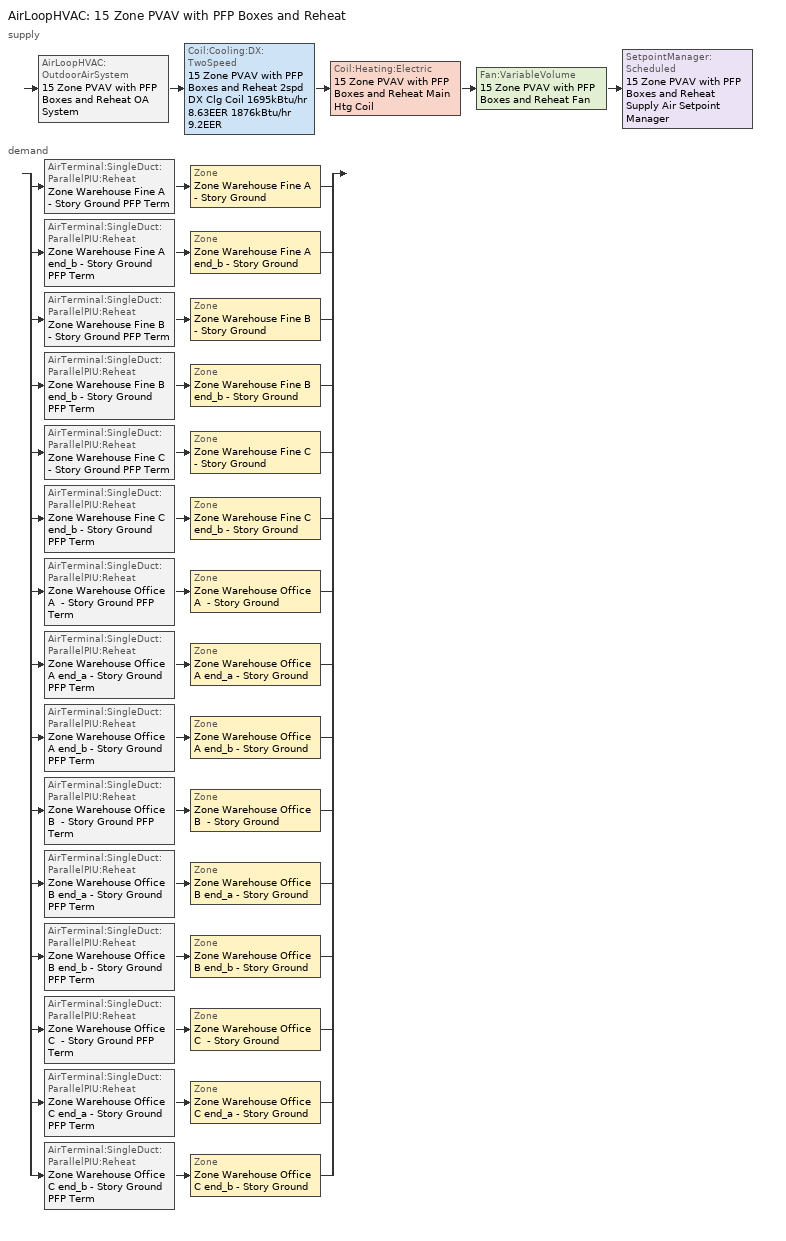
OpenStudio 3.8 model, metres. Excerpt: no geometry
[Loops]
AirLoopHVAC '15 Zone PVAV with PFP Boxes and Reheat'
 supply: AirLoopHVAC:OutdoorAirSystem '15 Zone PVAV with PFP Boxes and Reheat OA System' > Coil:Cooling:DX:TwoSpeed '15 Zone PVAV with PFP Boxes and Reheat 2spd DX Clg Coil 1695kBtu/hr 8.63EER 1876kBtu/hr 9.2EER' > Coil:Heating:Electric '15 Zone PVAV with PFP Boxes and Reheat Main Htg Coil' > Fan:VariableVolume '15 Zone PVAV with PFP Boxes and Reheat Fan' > SetpointManager:Scheduled '15 Zone PVAV with PFP Boxes and Reheat Supply Air Setpoint Manager'
 demand: split
  | AirTerminal:SingleDuct:ParallelPIU:Reheat 'Zone Warehouse Fine A  - Story Ground PFP Term' > Zone 'Zone Warehouse Fine A  - Story Ground'
  | AirTerminal:SingleDuct:ParallelPIU:Reheat 'Zone Warehouse Fine A end_b - Story Ground PFP Term' > Zone 'Zone Warehouse Fine A end_b - Story Ground'
  | AirTerminal:SingleDuct:ParallelPIU:Reheat 'Zone Warehouse Fine B  - Story Ground PFP Term' > Zone 'Zone Warehouse Fine B  - Story Ground'
  | AirTerminal:SingleDuct:ParallelPIU:Reheat 'Zone Warehouse Fine B end_b - Story Ground PFP Term' > Zone 'Zone Warehouse Fine B end_b - Story Ground'
  | AirTerminal:SingleDuct:ParallelPIU:Reheat 'Zone Warehouse Fine C  - Story Ground PFP Term' > Zone 'Zone Warehouse Fine C  - Story Ground'
  | AirTerminal:SingleDuct:ParallelPIU:Reheat 'Zone Warehouse Fine C end_b - Story Ground PFP Term' > Zone 'Zone Warehouse Fine C end_b - Story Ground'
  | AirTerminal:SingleDuct:ParallelPIU:Reheat 'Zone Warehouse Office A  - Story Ground PFP Term' > Zone 'Zone Warehouse Office A  - Story Ground'
  | AirTerminal:SingleDuct:ParallelPIU:Reheat 'Zone Warehouse Office A end_a - Story Ground PFP Term' > Zone 'Zone Warehouse Office A end_a - Story Ground'
  | AirTerminal:SingleDuct:ParallelPIU:Reheat 'Zone Warehouse Office A end_b - Story Ground PFP Term' > Zone 'Zone Warehouse Office A end_b - Story Ground'
  | AirTerminal:SingleDuct:ParallelPIU:Reheat 'Zone Warehouse Office B  - Story Ground PFP Term' > Zone 'Zone Warehouse Office B  - Story Ground'
  | AirTerminal:SingleDuct:ParallelPIU:Reheat 'Zone Warehouse Office B end_a - Story Ground PFP Term' > Zone 'Zone Warehouse Office B end_a - Story Ground'
  | AirTerminal:SingleDuct:ParallelPIU:Reheat 'Zone Warehouse Office B end_b - Story Ground PFP Term' > Zone 'Zone Warehouse Office B end_b - Story Ground'
  | AirTerminal:SingleDuct:ParallelPIU:Reheat 'Zone Warehouse Office C  - Story Ground PFP Term' > Zone 'Zone Warehouse Office C  - Story Ground'
  | AirTerminal:SingleDuct:ParallelPIU:Reheat 'Zone Warehouse Office C end_a - Story Ground PFP Term' > Zone 'Zone Warehouse Office C end_a - Story Ground'
  | AirTerminal:SingleDuct:ParallelPIU:Reheat 'Zone Warehouse Office C end_b - Story Ground PFP Term' > Zone 'Zone Warehouse Office C end_b - Story Ground'
[SizingPeriod:DesignDay] Barometric Pressure {Pa}=101229; Wind Speed {m/s}=4.3; Wind Direction {deg}=250; Rain Indicator=No; Snow Indicator=No; Day of Month=21; Day Type=SummerDesignDay; Daylight Saving Time Indicator=No; Humidity Condition Type=Wetbulb; Wetbulb or DewPoint at Maximum Dry-Bulb {C}=24.5; Dry-Bulb Temperature Range Modifier Type=DefaultMultipliers; Solar Model Indicator=ASHRAETau
Name | Maximum Dry-Bulb Temperature {C} | Daily Dry-Bulb Temperature Range {deltaC} | Month | ASHRAE Clear Sky Optical Depth for Beam Irradiance | ASHRAE Clear Sky Optical Depth for Diffuse Irradiance
St Lucie Co Intl October .4% Condns DB=>MCWB 1 | 32.3 | 8 | 10 | 0.4 | 2.51
St Lucie Co Intl September .4% Condns DB=>MCWB 1 | 32.8 | 7.7 | 9 | 0.382 | 2.547
[Sizing:Zone] Zone Cooling Design Supply Air Temperature Input Method=SupplyAirTemperature; Zone Cooling Design Supply Air Temperature Difference {deltaC}=11.11; Zone Heating Design Supply Air Temperature Input Method=SupplyAirTemperature; Zone Heating Design Supply Air Temperature {C}=40; Zone Heating Design Supply Air Temperature Difference {deltaC}=11.11; Zone Cooling Design Supply Air Humidity Ratio {kg-H2O/kg-air}=0.0085; Zone Heating Design Supply Air Humidity Ratio {kg-H2O/kg-air}=0.008; Cooling Design Air Flow Method=DesignDay; Heating Design Air Flow Method=DesignDay; Account for Dedicated Outdoor Air System=No; Dedicated Outdoor Air System Control Strategy=NeutralSupplyAir; Dedicated Outdoor Air Low Setpoint Temperature for Design {C}=autosize; Dedicated Outdoor Air High Setpoint Temperature for Design {C}=autosize; Zone Load Sizing Method=Sensible Load Only No Latent Load; Zone Latent Cooling Design Supply Air Humidity Ratio Input Method=HumidityRatioDifference; Zone Cooling Design Supply Air Humidity Ratio Difference {kgWater/kgDryAir}=0.005; Zone Latent Heating Design Supply Air Humidity Ratio Input Method=HumidityRatioDifference; Zone Humidification Design Supply Air Humidity Ratio Difference {kgWater/kgDryAir}=0.005
Name | Zone Cooling Design Supply Air Temperature {C}
Zone Warehouse Bulk A end_a - Story Ground; Zone Warehouse Bulk B end_a - Story Ground; Zone Warehouse Bulk C end_a - Story Ground; Zone Warehouse Bulk A  - Story Ground; Zone Warehouse Bulk B  - Story Ground; Zone Warehouse Bulk C  - Story Ground | 14
Zone Warehouse Fine A  - Story Ground; Zone Warehouse Fine B  - Story Ground; Zone Warehouse Fine C  - Story Ground; Zone Warehouse Fine A end_b - Story Ground; Zone Warehouse Fine B end_b - Story Ground; Zone Warehouse Fine C end_b - Story Ground; Zone Warehouse Office A end_a - Story Ground; Zone Warehouse Office B end_a - Story Ground; Zone Warehouse Office C end_a - Story Ground; Zone Warehouse Office A  - Story Ground; Zone Warehouse Office B  - Story Ground; Zone Warehouse Office C  - Story Ground; Zone Warehouse Office A end_b - Story Ground; Zone Warehouse Office B end_b - Story Ground; Zone Warehouse Office C end_b - Story Ground | 12.7778
[Zone equipment]
Zone Warehouse Bulk A end_a - Story Ground: Zone Warehouse Bulk A end_a - Story Ground Electric Baseboard
Zone Warehouse Bulk B end_a - Story Ground: Zone Warehouse Bulk B end_a - Story Ground Electric Baseboard
Zone Warehouse Bulk C end_a - Story Ground: Zone Warehouse Bulk C end_a - Story Ground Electric Baseboard
Zone Warehouse Bulk A  - Story Ground: Zone Warehouse Bulk A  - Story Ground Electric Baseboard
Zone Warehouse Bulk B  - Story Ground: Zone Warehouse Bulk B  - Story Ground Electric Baseboard
Zone Warehouse Bulk C  - Story Ground: Zone Warehouse Bulk C  - Story Ground Electric Baseboard
Zone Warehouse Fine A  - Story Ground: Zone Warehouse Fine A  - Story Ground PFP Term
Zone Warehouse Fine B  - Story Ground: Zone Warehouse Fine B  - Story Ground PFP Term
Zone Warehouse Fine C  - Story Ground: Zone Warehouse Fine C  - Story Ground PFP Term
Zone Warehouse Fine A end_b - Story Ground: Zone Warehouse Fine A end_b - Story Ground PFP Term
Zone Warehouse Fine B end_b - Story Ground: Zone Warehouse Fine B end_b - Story Ground PFP Term
Zone Warehouse Fine C end_b - Story Ground: Zone Warehouse Fine C end_b - Story Ground PFP Term
Zone Warehouse Office A end_a - Story Ground: Zone Warehouse Office A end_a - Story Ground PFP Term
Zone Warehouse Office B end_a - Story Ground: Zone Warehouse Office B end_a - Story Ground PFP Term
Zone Warehouse Office C end_a - Story Ground: Zone Warehouse Office C end_a - Story Ground PFP Term
Zone Warehouse Office A  - Story Ground: Zone Warehouse Office A  - Story Ground PFP Term
Zone Warehouse Office B  - Story Ground: Zone Warehouse Office B  - Story Ground PFP Term
Zone Warehouse Office C  - Story Ground: Zone Warehouse Office C  - Story Ground PFP Term
Zone Warehouse Office A end_b - Story Ground: Zone Warehouse Office A end_b - Story Ground PFP Term
Zone Warehouse Office B end_b - Story Ground: Zone Warehouse Office B end_b - Story Ground PFP Term
Zone Warehouse Office C end_b - Story Ground: Zone Warehouse Office C end_b - Story Ground PFP Term
[AirLoopHVAC]
15 Zone PVAV with PFP Boxes and Reheat: Availability Schedule=15 Zone PVAV with PFP Boxes and Reheat_constant_night_fan_schedule; Design Supply Air Flow Rate {m3/s}=25.1602; Design Return Air Flow Fraction of Supply Air Flow=1
[Sizing:System]
15 Zone PVAV with PFP Boxes and Reheat: Type of Load to Size On=Sensible; Design Outdoor Air Flow Rate {m3/s}=25.1602; Central Heating Maximum System Air Flow Ratio=0.3; Preheat Design Temperature {C}=7.22222; Preheat Design Humidity Ratio {kg-H2O/kg-Air}=0.008; Precool Design Temperature {C}=12.7778; Precool Design Humidity Ratio {kg-H2O/kg-Air}=0.008; Central Cooling Design Supply Air Temperature {C}=12.7778; Central Heating Design Supply Air Temperature {C}=12.7778; Sizing Option=Coincident; 100% Outdoor Air in Cooling=No; 100% Outdoor Air in Heating=No; Central Cooling Design Supply Air Humidity Ratio {kg-H2O/kg-Air}=0.0085; Central Heating Design Supply Air Humidity Ratio {kg-H2O/kg-Air}=0.008; Cooling Design Air Flow Method=DesignDay; Heating Design Air Flow Method=DesignDay; System Outdoor Air Method=ZoneSum; Zone Maximum Outdoor Air Fraction=1; Cooling Supply Air Flow Rate Per Floor Area {m3/s-m2}=0.00996765; Cooling Fraction of Autosized Cooling Supply Air Flow Rate=1; Cooling Supply Air Flow Rate Per Unit Cooling Capacity {m3/s-W}=3.94755e-05; Heating Supply Air Flow Rate Per Floor Area {m3/s-m2}=0.00996765; Heating Fraction of Autosized Heating Supply Air Flow Rate=1; Heating Fraction of Autosized Cooling Supply Air Flow Rate=1; Heating Supply Air Flow Rate Per Unit Heating Capacity {m3/s-W}=3.15882e-05; Cooling Design Capacity Method=CoolingDesignCapacity; Cooling Design Capacity {W}=406489.3; Cooling Design Capacity Per Floor Area {W/m2}=234.7; Fraction of Autosized Cooling Design Capacity=1; Heating Design Capacity Method=HeatingDesignCapacity; Heating Design Capacity {W}=5798.03; Heating Design Capacity Per Floor Area {W/m2}=157; Fraction of Autosized Heating Design Capacity=1; Central Cooling Capacity Control Method=OnOff; Occupant Diversity=1
[SetpointManager:Scheduled]
15 Zone PVAV with PFP Boxes and Reheat Supply Air Setpoint Manager: Control Variable=Temperature; Schedule=Supply Air Temp - 55.0F; Setpoint Node or NodeList=15 Zone PVAV with PFP Boxes and Reheat Supply Outlet Node
[Fan:VariableVolume]
15 Zone PVAV with PFP Boxes and Reheat Fan: Availability Schedule=Always On Discrete; Fan Total Efficiency=0.61165; Pressure Rise {Pa}=1389.92; Maximum Flow Rate {m3/s}=25.1602; Fan Power Minimum Flow Rate Input Method=Fraction; Fan Power Minimum Flow Fraction=0.25; Fan Power Minimum Air Flow Rate {m3/s}=0; Motor Efficiency=0.941; Motor In Airstream Fraction=1; Fan Power Coefficient 1=0.04076; Fan Power Coefficient 2=0.0881; Fan Power Coefficient 3=-0.0729; Fan Power Coefficient 4=0.9437; Fan Power Coefficient 5=0
[Coil:Heating:Electric] Availability Schedule=Always On Discrete; Efficiency=1
Name | Nominal Capacity {W}
15 Zone PVAV with PFP Boxes and Reheat Main Htg Coil | 0
Zone Warehouse Fine A  - Story Ground Electric Reheat Coil | 48525.3
Zone Warehouse Fine A end_b - Story Ground Electric Reheat Coil | 15906.3
Zone Warehouse Fine B  - Story Ground Electric Reheat Coil | 223052
Zone Warehouse Fine B end_b - Story Ground Electric Reheat Coil | 168976
Zone Warehouse Fine C  - Story Ground Electric Reheat Coil | 158581
Zone Warehouse Fine C end_b - Story Ground Electric Reheat Coil | 22103.6
Zone Warehouse Office A  - Story Ground Electric Reheat Coil | 35924.9
Zone Warehouse Office A end_a - Story Ground Electric Reheat Coil | 9852.47
Zone Warehouse Office A end_b - Story Ground Electric Reheat Coil | 10437.6
Zone Warehouse Office B  - Story Ground Electric Reheat Coil | 35399.6
Zone Warehouse Office B end_a - Story Ground Electric Reheat Coil | 12222.7
Zone Warehouse Office B end_b - Story Ground Electric Reheat Coil | 12709.8
Zone Warehouse Office C  - Story Ground Electric Reheat Coil | 72123.4
Zone Warehouse Office C end_a - Story Ground Electric Reheat Coil | 12240.2
Zone Warehouse Office C end_b - Story Ground Electric Reheat Coil | 13543.5
[Coil:Cooling:DX:TwoSpeed]
15 Zone PVAV with PFP Boxes and Reheat 2spd DX Clg Coil 1695kBtu/hr 8.63EER 1876kBtu/hr 9.2EER: Availability Schedule=Always On Discrete; Rated High Speed Total Cooling Capacity {W}=517516; Rated High Speed Sensible Heat Ratio=0.764885; Rated High Speed COP {W/W}=3.19952; Rated High Speed Air Flow Rate {m3/s}=25.1602; Rated High Speed Evaporator Fan Power Per Volume Flow Rate 2017 {W/(m3/s)}=773.3; Rated High Speed Evaporator Fan Power Per Volume Flow Rate 2023 {W/(m3/s)}=934.4; Unit Internal Static Air Pressure {Pa}=773.3; Total Cooling Capacity Function of Temperature Curve=CoilClgDXQRatio_fTwbToadbSI; Total Cooling Capacity Function of Flow Fraction Curve=CoilClgDXSnglQRatio_fCFMRatio; Energy Input Ratio Function of Temperature Curve=CoilClgDXEIRRatio_fTwbToadbSI; Energy Input Ratio Function of Flow Fraction Curve=CoilClgDXSnglEIRRatio_fCFMRatio; Part Load Fraction Correlation Curve=CoilClgDXEIRRatio_fQFrac; Rated Low Speed Total Cooling Capacity {W}=172488; Rated Low Speed Sensible Heat Ratio=0.764885; Rated Low Speed COP {W/W}=3.19952; Rated Low Speed Air Flow Rate {m3/s}=8.38589; Rated Low Speed Evaporator Fan Power Per Volume Flow Rate 2017 {W/(m3/s)}=773.3; Rated Low Speed Evaporator Fan Power Per Volume Flow Rate 2023 {W/(m3/s)}=934.4; Low Speed Total Cooling Capacity Function of Temperature Curve=CoilClgDXQRatio_fTwbToadbSI; Low Speed Energy Input Ratio Function of Temperature Curve=CoilClgDXEIRRatio_fTwbToadbSI; Condenser Type=AirCooled; Minimum Outdoor Dry-Bulb Temperature for Compressor Operation {C}=-25; High Speed Evaporative Condenser Effectiveness=0.9; High Speed Evaporative Condenser Air Flow Rate {m3/s}=Autosize; High Speed Evaporative Condenser Pump Rated Power Consumption {W}=Autosize; Low Speed Evaporative Condenser Effectiveness=0.9; Low Speed Evaporative Condenser Air Flow Rate {m3/s}=Autosize; Low Speed Evaporative Condenser Pump Rated Power Consumption {W}=Autosize; Basin Heater Capacity {W/K}=0; Basin Heater Setpoint Temperature {C}=2
[Controller:OutdoorAir]
15 Zone PVAV with PFP Boxes and Reheat OA Controller: Minimum Outdoor Air Flow Rate {m3/s}=1.15609; Maximum Outdoor Air Flow Rate {m3/s}=25.1602; Economizer Control Type=NoEconomizer; Economizer Control Action Type=ModulateFlow; Economizer Maximum Limit Dry-Bulb Temperature {C}=28; Economizer Maximum Limit Enthalpy {J/kg}=64000; Lockout Type=LockoutWithCompressor; Minimum Limit Type=FixedMinimum; Minimum Outdoor Air Schedule=15 Zone PVAV with PFP Boxes and Reheat_night_ventcycle_schedule; Controller Mechanical Ventilation=15 Zone PVAV with PFP Boxes and Reheat Vent Controller; High Humidity Control=No; Heat Recovery Bypass Control Type=BypassWhenWithinEconomizerLimits; Economizer Operation Staging=InterlockedWithMechanicalCooling
[Controller:MechanicalVentilation]
15 Zone PVAV with PFP Boxes and Reheat Vent Controller: Availability Schedule=Always On Discrete; System Outdoor Air Method=ZoneSum
[AirLoopHVAC:OutdoorAirSystem]
15 Zone PVAV with PFP Boxes and Reheat OA System: Controller=15 Zone PVAV with PFP Boxes and Reheat OA Controller
[AvailabilityManager:NightCycle]
Availability Manager Night Cycle 1: Applicability Schedule=Always On Discrete; Control Type=CycleOnAnyCoolingOrHeatingZone; Thermostat Tolerance {deltaC}=1; Cycling Run Time {s}=3600
[Fan:ConstantVolume] Availability Schedule=15 Zone PVAV with PFP Boxes and Reheat_constant_night_fan_schedule; Fan Total Efficiency=0.4675; Pressure Rise {Pa}=0; Motor Efficiency=0.85; Motor In Airstream Fraction=1
Name | Maximum Flow Rate {m3/s}
Zone Warehouse Fine A  - Story Ground PFP Term Fan | 1.58137
Zone Warehouse Fine A end_b - Story Ground PFP Term Fan | 0.536653
Zone Warehouse Fine B  - Story Ground PFP Term Fan | 6.66987
Zone Warehouse Fine B end_b - Story Ground PFP Term Fan | 5.68937
Zone Warehouse Fine C  - Story Ground PFP Term Fan | 5.33667
Zone Warehouse Fine C end_b - Story Ground PFP Term Fan | 0.748103
Zone Warehouse Office A  - Story Ground PFP Term Fan | 1.4937
Zone Warehouse Office A end_a - Story Ground PFP Term Fan | 0.416674
Zone Warehouse Office A end_b - Story Ground PFP Term Fan | 0.441778
Zone Warehouse Office B  - Story Ground PFP Term Fan | 1.45681
Zone Warehouse Office B end_a - Story Ground PFP Term Fan | 0.516559
Zone Warehouse Office B end_b - Story Ground PFP Term Fan | 0.537454
Zone Warehouse Office C  - Story Ground PFP Term Fan | 3.04673
Zone Warehouse Office C end_a - Story Ground PFP Term Fan | 0.519107
Zone Warehouse Office C end_b - Story Ground PFP Term Fan | 0.575019
[AirTerminal:SingleDuct:ParallelPIU:Reheat] Availability Schedule=Always On Discrete; Maximum Hot Water or Steam Flow Rate {m3/s}=Autosize; Minimum Hot Water or Steam Flow Rate {m3/s}=0; Convergence Tolerance=0.001
Name | Maximum Primary Air Flow Rate {m3/s} | Maximum Secondary Air Flow Rate {m3/s} | Minimum Primary Air Flow Fraction | Fan On Flow Fraction | Fan | Reheat Coil
Zone Warehouse Fine A  - Story Ground PFP Term | 1.58137 | 1.58137 | 0.0410169 | 0.0410169 | Zone Warehouse Fine A  - Story Ground PFP Term Fan | Zone Warehouse Fine A  - Story Ground Electric Reheat Coil
Zone Warehouse Fine A end_b - Story Ground PFP Term | 0.536653 | 0.536653 | 0.00989355 | 0.00989355 | Zone Warehouse Fine A end_b - Story Ground PFP Term Fan | Zone Warehouse Fine A end_b - Story Ground Electric Reheat Coil
Zone Warehouse Fine B  - Story Ground PFP Term | 6.66987 | 6.66987 | 0.121922 | 0.121922 | Zone Warehouse Fine B  - Story Ground PFP Term Fan | Zone Warehouse Fine B  - Story Ground Electric Reheat Coil
Zone Warehouse Fine B end_b - Story Ground PFP Term | 5.68937 | 5.68937 | 0.0117 | 0.0117 | Zone Warehouse Fine B end_b - Story Ground PFP Term Fan | Zone Warehouse Fine B end_b - Story Ground Electric Reheat Coil
Zone Warehouse Fine C  - Story Ground PFP Term | 5.33667 | 5.33667 | 0.0121542 | 0.0121542 | Zone Warehouse Fine C  - Story Ground PFP Term Fan | Zone Warehouse Fine C  - Story Ground Electric Reheat Coil
Zone Warehouse Fine C end_b - Story Ground PFP Term | 0.748103 | 0.748103 | 0.00709717 | 0.00709717 | Zone Warehouse Fine C end_b - Story Ground PFP Term Fan | Zone Warehouse Fine C end_b - Story Ground Electric Reheat Coil
Zone Warehouse Office A  - Story Ground PFP Term | 1.4937 | 1.4937 | 0.022014 | 0.022014 | Zone Warehouse Office A  - Story Ground PFP Term Fan | Zone Warehouse Office A  - Story Ground Electric Reheat Coil
Zone Warehouse Office A end_a - Story Ground PFP Term | 0.416674 | 0.416674 | 0.00999001 | 0.00999001 | Zone Warehouse Office A end_a - Story Ground PFP Term Fan | Zone Warehouse Office A end_a - Story Ground Electric Reheat Coil
Zone Warehouse Office A end_b - Story Ground PFP Term | 0.441778 | 0.441778 | 0.00942232 | 0.00942232 | Zone Warehouse Office A end_b - Story Ground PFP Term Fan | Zone Warehouse Office A end_b - Story Ground Electric Reheat Coil
Zone Warehouse Office B  - Story Ground PFP Term | 1.45681 | 1.45681 | 0.029339 | 0.029339 | Zone Warehouse Office B  - Story Ground PFP Term Fan | Zone Warehouse Office B  - Story Ground Electric Reheat Coil
Zone Warehouse Office B end_a - Story Ground PFP Term | 0.516559 | 0.516559 | 0.0104744 | 0.0104744 | Zone Warehouse Office B end_a - Story Ground PFP Term Fan | Zone Warehouse Office B end_a - Story Ground Electric Reheat Coil
Zone Warehouse Office B end_b - Story Ground PFP Term | 0.537454 | 0.537454 | 0.0100672 | 0.0100672 | Zone Warehouse Office B end_b - Story Ground PFP Term Fan | Zone Warehouse Office B end_b - Story Ground Electric Reheat Coil
Zone Warehouse Office C  - Story Ground PFP Term | 3.04673 | 3.04673 | 0.0107927 | 0.0107927 | Zone Warehouse Office C  - Story Ground PFP Term Fan | Zone Warehouse Office C  - Story Ground Electric Reheat Coil
Zone Warehouse Office C end_a - Story Ground PFP Term | 0.519107 | 0.519107 | 0.00801873 | 0.00801873 | Zone Warehouse Office C end_a - Story Ground PFP Term Fan | Zone Warehouse Office C end_a - Story Ground Electric Reheat Coil
Zone Warehouse Office C end_b - Story Ground PFP Term | 0.575019 | 0.575019 | 0.00723902 | 0.00723902 | Zone Warehouse Office C end_b - Story Ground PFP Term Fan | Zone Warehouse Office C end_b - Story Ground Electric Reheat Coil
[ZoneHVAC:Baseboard:Convective:Electric] Availability Schedule=Always On Discrete; Efficiency=1
Name | Nominal Capacity {W}
Zone Warehouse Bulk A  - Story Ground Electric Baseboard | 41983
Zone Warehouse Bulk A end_a - Story Ground Electric Baseboard | 2821.71
Zone Warehouse Bulk B  - Story Ground Electric Baseboard | 82209.2
Zone Warehouse Bulk B end_a - Story Ground Electric Baseboard | 18322.7
Zone Warehouse Bulk C  - Story Ground Electric Baseboard | 42314.5
Zone Warehouse Bulk C end_a - Story Ground Electric Baseboard | 2832.66
[EnergyManagementSystem:Sensor]
OAT: Output Variable or Output Meter Index Key=Environment; Output Variable or Output Meter=Site Outdoor Air Drybulb Temperature
[EnergyManagementSystem:Actuator] Actuated Component Type=Schedule:Year; Actuated Component Control Type=Schedule Value
Name | Actuated Component
SYS15ZonePVAVwithPFPBoxesandReheatHtgSch0 | Warehouse HtgSetp FineStorage
SYS15ZonePVAVwithPFPBoxesandReheatClgSch0 | Warehouse ClgSetp FineStorage
SYS15ZonePVAVwithPFPBoxesandReheatHtgSch1 | Warehouse HtgSetp
SYS15ZonePVAVwithPFPBoxesandReheatClgSch1 | Warehouse Cooling Setpoint
[EnergyManagementSystem:Program]
SYS15ZonePVAVwithPFPBoxesandReheatOptimumStartProg0: IF DaylightSavings==0 && DayOfWeek>1 && Hour==5 && OAT<23.9 && OAT>1.7; SET SYS15ZonePVAVwithPFPBoxesandReheatClgSch0 = 29.4; SET SYS15ZonePVAVwithPFPBoxesandReheatHtgSch0 = 15.6; ELSEIF DaylightSavings==0 && DayOfWeek==1 && Hour==7 && OAT<23.9 && OAT>1.7; SET SYS15ZonePVAVwithPFPBoxesandReheatClgSch0 = 29.4; SET SYS15ZonePVAVwithPFPBoxesandReheatHtgSch0 = 15.6; ELSEIF DaylightSavings==1 && DayOfWeek>1 && Hour==4 && OAT<23.9 && OAT>1.7; SET SYS15ZonePVAVwithPFPBoxesandReheatClgSch0 = 29.4; SET SYS15ZonePVAVwithPFPBoxesandReheatHtgSch0 = 15.6; ELSEIF DaylightSavings==1 && DayOfWeek==1 && Hour==6 && OAT<23.9 && OAT>1.7; SET SYS15ZonePVAVwithPFPBoxesandReheatClgSch0 = 29.4; SET SYS15ZonePVAVwithPFPBoxesandReheatHtgSch0 = 15.6; ELSE; SET SYS15ZonePVAVwithPFPBoxesandReheatClgSch0 = NULL; SET SYS15ZonePVAVwithPFPBoxesandReheatHtgSch0 = NULL; ENDIF
SYS15ZonePVAVwithPFPBoxesandReheatOptimumStartProg1: IF DaylightSavings==0 && DayOfWeek>1 && Hour==5 && OAT<23.9 && OAT>1.7; SET SYS15ZonePVAVwithPFPBoxesandReheatClgSch1 = 29.4; SET SYS15ZonePVAVwithPFPBoxesandReheatHtgSch1 = 15.6; ELSEIF DaylightSavings==0 && DayOfWeek==1 && Hour==7 && OAT<23.9 && OAT>1.7; SET SYS15ZonePVAVwithPFPBoxesandReheatClgSch1 = 29.4; SET SYS15ZonePVAVwithPFPBoxesandReheatHtgSch1 = 15.6; ELSEIF DaylightSavings==1 && DayOfWeek>1 && Hour==4 && OAT<23.9 && OAT>1.7; SET SYS15ZonePVAVwithPFPBoxesandReheatClgSch1 = 29.4; SET SYS15ZonePVAVwithPFPBoxesandReheatHtgSch1 = 15.6; ELSEIF DaylightSavings==1 && DayOfWeek==1 && Hour==6 && OAT<23.9 && OAT>1.7; SET SYS15ZonePVAVwithPFPBoxesandReheatClgSch1 = 29.4; SET SYS15ZonePVAVwithPFPBoxesandReheatHtgSch1 = 15.6; ELSE; SET SYS15ZonePVAVwithPFPBoxesandReheatClgSch1 = NULL; SET SYS15ZonePVAVwithPFPBoxesandReheatHtgSch1 = NULL; ENDIF
[EnergyManagementSystem:ProgramCallingManager]
SYS15ZonePVAVwithPFPBoxesandReheatOptimumStartCallingManager0: BeginTimestepBeforePredictor; SYS15ZonePVAVwithPFPBoxesandReheatOptimumStartProg0
SYS15ZonePVAVwithPFPBoxesandReheatOptimumStartCallingManager1: BeginTimestepBeforePredictor; SYS15ZonePVAVwithPFPBoxesandReheatOptimumStartProg1
[Schedule:Ruleset]
Name | Default Day Schedule | Summer Design Day Schedule | Winter Design Day Schedule
Warehouse HtgSetp FineStorage | Warehouse HtgSetp FineStorage Default | Schedule Day 5 | Schedule Day 6
Warehouse ClgSetp FineStorage | Warehouse ClgSetp FineStorage Default | Warehouse ClgSetp FineStorage Summer Design Day | Warehouse ClgSetp FineStorage Winter Design Day
Warehouse HtgSetp | Warehouse HtgSetp Default | Warehouse HtgSetp Summer Design Day | Warehouse HtgSetp Winter Design Day
Warehouse Cooling Setpoint | Warehouse Cooling Setpoint Default | Warehouse Cooling Setpoint Summer Design Day
Supply Air Temp - 55.0F | Supply Air Temp - 55.0F Default
[Schedule:Day]
Warehouse HtgSetp FineStorage Default; autogen Warehouse HtgSetp FineStorage 0_day_sch: Average, 24, 0, 16.1111
Warehouse ClgSetp FineStorage Default; autogen Warehouse ClgSetp FineStorage 0_day_sch: Average, 24, 0, 26.7
Warehouse ClgSetp FineStorage Winter Design Day; Warehouse ClgSetp FineStorage Summer Design Day: 24, 0, 26.7
Warehouse HtgSetp Default: Average, 0, 30, 21.1, 7, 45, 15.6, 24, 0, 21.1
Warehouse HtgSetp Sat Day: Average, 3, 45, 21.1, 15, 45, 15.6, 24, 0, 21.1
Warehouse HtgSetp Sun Day: Average, 9, 45, 15.6, 24, 0, 15.6
Warehouse HtgSetp Winter Design Day; Warehouse HtgSetp Summer Design Day: 6, 0, 15.6, 7, 0, 17.8, 8, 0, 20, 18, 0, 21, 24, 0, 15.6
Warehouse Cooling Setpoint Default: Average, 9, 45, 24, 24, 0, 24
Warehouse Cooling Setpoint Sat Day: Average, 1, 45, 24, 17, 45, 24, 24, 0, 24
Warehouse Cooling Setpoint Summer Design Day: 6, 0, 30, 17, 0, 24, 24, 0, 30
Warehouse Cooling Setpoint Wkdy|SmrDsn Day: Average, 7, 45, 24, 23, 30, 24, 24, 0, 24
Supply Air Temp - 55.0F Default; autogen Supply Air Temp - 55.0F 0_day_sch: Average, 24, 0, 12.7778
Schedule Day 5; Schedule Day 6: 24, 0, 16.1111
[Schedule:Rule]
Schedule Rule 8: Schedule Ruleset=Warehouse HtgSetp; Rule Order=1; Day Schedule=Warehouse HtgSetp Sat Day; Apply Saturday=Yes; Date Specification Type=DateRange; Start Month=1; Start Day=1; End Month=12; End Day=31
Schedule Rule 9: Schedule Ruleset=Warehouse HtgSetp; Rule Order=0; Day Schedule=Warehouse HtgSetp Sun Day; Date Specification Type=DateRange; Start Month=1; Start Day=1; End Month=12; End Day=31; Apply Sunday=Yes
Schedule Rule 10: Schedule Ruleset=Warehouse Cooling Setpoint; Rule Order=1; Day Schedule=Warehouse Cooling Setpoint Sat Day; Apply Saturday=Yes; Date Specification Type=DateRange; Start Month=1; Start Day=1; End Month=12; End Day=31
Schedule Rule 11: Schedule Ruleset=Warehouse Cooling Setpoint; Rule Order=0; Day Schedule=Warehouse Cooling Setpoint Wkdy|SmrDsn Day; Date Specification Type=DateRange; Start Month=1; Start Day=1; End Month=12; End Day=31; Apply Monday=Yes; Apply Tuesday=Yes; Apply Wednesday=Yes; Apply Thursday=Yes; Apply Friday=Yes
autogen Supply Air Temp - 55.0F 0: Schedule Ruleset=Supply Air Temp - 55.0F; Rule Order=0; Day Schedule=autogen Supply Air Temp - 55.0F 0_day_sch; Apply Saturday=Yes; Date Specification Type=SpecificDates; Apply Sunday=Yes; Apply Monday=Yes; Apply Tuesday=Yes; Apply Wednesday=Yes; Apply Thursday=Yes; Apply Friday=Yes; Specific Month 1=1; Specific Day 1=6; Specific Month 2=1; Specific Day 2=7; Specific Month 3=1; Specific Day 3=13; Specific Month 4=1; Specific Day 4=14; Specific Month 5=1; Specific Day 5=20; Specific Month 6=1; Specific Day 6=21; Specific Month 7=1; Specific Day 7=27; Specific Month 8=1; Specific Day 8=28; Specific Month 9=2; Specific Day 9=3; Specific Month 10=2; Specific Day 10=4; Specific Month 11=2; Specific Day 11=10; Specific Month 12=2; Specific Day 12=11; Specific Month 13=2; Specific Day 13=17; Specific Month 14=2; Specific Day 14=18; Specific Month 15=2; Specific Day 15=24; Specific Month 16=2; Specific Day 16=25; Specific Month 17=3; Specific Day 17=3; Specific Month 18=3; Specific Day 18=4; Specific Month 19=3; Specific Day 19=10; Specific Month 20=3; Specific Day 20=11; Specific Month 21=3; Specific Day 21=17; Specific Month 22=3; Specific Day 22=18; Specific Month 23=3; Specific Day 23=24; Specific Month 24=3; Specific Day 24=25; Specific Month 25=3; Specific Day 25=31; Specific Month 26=4; Specific Day 26=1; Specific Month 27=4; Specific Day 27=7; Specific Month 28=4; Specific Day 28=8; Specific Month 29=4; Specific Day 29=14; Specific Month 30=4; Specific Day 30=15; Specific Month 31=4; Specific Day 31=21; Specific Month 32=4; Specific Day 32=22; Specific Month 33=4; Specific Day 33=28; Specific Month 34=4; Specific Day 34=29; Specific Month 35=5; Specific Day 35=5; Specific Month 36=5; Specific Day 36=6; Specific Month 37=5; Specific Day 37=12; Specific Month 38=5; Specific Day 38=13; Specific Month 39=5; Specific Day 39=19; Specific Month 40=5; Specific Day 40=20; Specific Month 41=5; Specific Day 41=26; Specific Month 42=5; Specific Day 42=27; Specific Month 43=6; Specific Day 43=2; Specific Month 44=6; Specific Day 44=3; Specific Month 45=6; Specific Day 45=9; Specific Month 46=6; Specific Day 46=10; Specific Month 47=6; Specific Day 47=16; Specific Month 48=6; Specific Day 48=17; Specific Month 49=6; Specific Day 49=23; Specific Month 50=6; Specific Day 50=24; Specific Month 51=6; Specific Day 51=30; Specific Month 52=7; Specific Day 52=1; Specific Month 53=7; Specific Day 53=7; Specific Month 54=7; Specific Day 54=8; Specific Month 55=7; Specific Day 55=14; Specific Month 56=7; Specific Day 56=15; Specific Month 57=7; Specific Day 57=21; Specific Month 58=7; Specific Day 58=22; Specific Month 59=7; Specific Day 59=28; Specific Month 60=7; Specific Day 60=29; Specific Month 61=8; Specific Day 61=4; Specific Month 62=8; Specific Day 62=5; Specific Month 63=8; Specific Day 63=11; Specific Month 64=8; Specific Day 64=12; Specific Month 65=8; Specific Day 65=18; Specific Month 66=8; Specific Day 66=19; Specific Month 67=8; Specific Day 67=25; Specific Month 68=8; Specific Day 68=26; Specific Month 69=9; Specific Day 69=1; Specific Month 70=9; Specific Day 70=2; Specific Month 71=9; Specific Day 71=8; Specific Month 72=9; Specific Day 72=9; Specific Month 73=9; Specific Day 73=15; Specific Month 74=9; Specific Day 74=16; Specific Month 75=9; Specific Day 75=22; Specific Month 76=9; Specific Day 76=23; Specific Month 77=9; Specific Day 77=29; Specific Month 78=9; Specific Day 78=30; Specific Month 79=10; Specific Day 79=6; Specific Month 80=10; Specific Day 80=7; Specific Month 81=10; Specific Day 81=13; Specific Month 82=10; Specific Day 82=14; Specific Month 83=10; Specific Day 83=20; Specific Month 84=10; Specific Day 84=21; Specific Month 85=10; Specific Day 85=27; Specific Month 86=10; Specific Day 86=28; Specific Month 87=11; Specific Day 87=3; Specific Month 88=11; Specific Day 88=4; Specific Month 89=11; Specific Day 89=10; Specific Month 90=11; Specific Day 90=11; Specific Month 91=11; Specific Day 91=17; Specific Month 92=11; Specific Day 92=18; Specific Month 93=11; Specific Day 93=24; Specific Month 94=11; Specific Day 94=25; Specific Month 95=12; Specific Day 95=1; Specific Month 96=12; Specific Day 96=2; Specific Month 97=12; Specific Day 97=8; Specific Month 98=12; Specific Day 98=9; Specific Month 99=12; Specific Day 99=15; Specific Month 100=12; Specific Day 100=16; Specific Month 101=12; Specific Day 101=22; Specific Month 102=12; Specific Day 102=23; Specific Month 103=12; Specific Day 103=29; Specific Month 104=12; Specific Day 104=30
autogen Warehouse ClgSetp FineStorage 0: Schedule Ruleset=Warehouse ClgSetp FineStorage; Rule Order=0; Day Schedule=autogen Warehouse ClgSetp FineStorage 0_day_sch; Apply Saturday=Yes; Date Specification Type=SpecificDates; Apply Sunday=Yes; Apply Monday=Yes; Apply Tuesday=Yes; Apply Wednesday=Yes; Apply Thursday=Yes; Apply Friday=Yes; Specific Month 1=1; Specific Day 1=6; Specific Month 2=1; Specific Day 2=7; Specific Month 3=1; Specific Day 3=13; Specific Month 4=1; Specific Day 4=14; Specific Month 5=1; Specific Day 5=20; Specific Month 6=1; Specific Day 6=21; Specific Month 7=1; Specific Day 7=27; Specific Month 8=1; Specific Day 8=28; Specific Month 9=2; Specific Day 9=3; Specific Month 10=2; Specific Day 10=4; Specific Month 11=2; Specific Day 11=10; Specific Month 12=2; Specific Day 12=11; Specific Month 13=2; Specific Day 13=17; Specific Month 14=2; Specific Day 14=18; Specific Month 15=2; Specific Day 15=24; Specific Month 16=2; Specific Day 16=25; Specific Month 17=3; Specific Day 17=3; Specific Month 18=3; Specific Day 18=4; Specific Month 19=3; Specific Day 19=10; Specific Month 20=3; Specific Day 20=11; Specific Month 21=3; Specific Day 21=17; Specific Month 22=3; Specific Day 22=18; Specific Month 23=3; Specific Day 23=24; Specific Month 24=3; Specific Day 24=25; Specific Month 25=3; Specific Day 25=31; Specific Month 26=4; Specific Day 26=1; Specific Month 27=4; Specific Day 27=7; Specific Month 28=4; Specific Day 28=8; Specific Month 29=4; Specific Day 29=14; Specific Month 30=4; Specific Day 30=15; Specific Month 31=4; Specific Day 31=21; Specific Month 32=4; Specific Day 32=22; Specific Month 33=4; Specific Day 33=28; Specific Month 34=4; Specific Day 34=29; Specific Month 35=5; Specific Day 35=5; Specific Month 36=5; Specific Day 36=6; Specific Month 37=5; Specific Day 37=12; Specific Month 38=5; Specific Day 38=13; Specific Month 39=5; Specific Day 39=19; Specific Month 40=5; Specific Day 40=20; Specific Month 41=5; Specific Day 41=26; Specific Month 42=5; Specific Day 42=27; Specific Month 43=6; Specific Day 43=2; Specific Month 44=6; Specific Day 44=3; Specific Month 45=6; Specific Day 45=9; Specific Month 46=6; Specific Day 46=10; Specific Month 47=6; Specific Day 47=16; Specific Month 48=6; Specific Day 48=17; Specific Month 49=6; Specific Day 49=23; Specific Month 50=6; Specific Day 50=24; Specific Month 51=6; Specific Day 51=30; Specific Month 52=7; Specific Day 52=1; Specific Month 53=7; Specific Day 53=7; Specific Month 54=7; Specific Day 54=8; Specific Month 55=7; Specific Day 55=14; Specific Month 56=7; Specific Day 56=15; Specific Month 57=7; Specific Day 57=21; Specific Month 58=7; Specific Day 58=22; Specific Month 59=7; Specific Day 59=28; Specific Month 60=7; Specific Day 60=29; Specific Month 61=8; Specific Day 61=4; Specific Month 62=8; Specific Day 62=5; Specific Month 63=8; Specific Day 63=11; Specific Month 64=8; Specific Day 64=12; Specific Month 65=8; Specific Day 65=18; Specific Month 66=8; Specific Day 66=19; Specific Month 67=8; Specific Day 67=25; Specific Month 68=8; Specific Day 68=26; Specific Month 69=9; Specific Day 69=1; Specific Month 70=9; Specific Day 70=2; Specific Month 71=9; Specific Day 71=8; Specific Month 72=9; Specific Day 72=9; Specific Month 73=9; Specific Day 73=15; Specific Month 74=9; Specific Day 74=16; Specific Month 75=9; Specific Day 75=22; Specific Month 76=9; Specific Day 76=23; Specific Month 77=9; Specific Day 77=29; Specific Month 78=9; Specific Day 78=30; Specific Month 79=10; Specific Day 79=6; Specific Month 80=10; Specific Day 80=7; Specific Month 81=10; Specific Day 81=13; Specific Month 82=10; Specific Day 82=14; Specific Month 83=10; Specific Day 83=20; Specific Month 84=10; Specific Day 84=21; Specific Month 85=10; Specific Day 85=27; Specific Month 86=10; Specific Day 86=28; Specific Month 87=11; Specific Day 87=3; Specific Month 88=11; Specific Day 88=4; Specific Month 89=11; Specific Day 89=10; Specific Month 90=11; Specific Day 90=11; Specific Month 91=11; Specific Day 91=17; Specific Month 92=11; Specific Day 92=18; Specific Month 93=11; Specific Day 93=24; Specific Month 94=11; Specific Day 94=25; Specific Month 95=12; Specific Day 95=1; Specific Month 96=12; Specific Day 96=2; Specific Month 97=12; Specific Day 97=8; Specific Month 98=12; Specific Day 98=9; Specific Month 99=12; Specific Day 99=15; Specific Month 100=12; Specific Day 100=16; Specific Month 101=12; Specific Day 101=22; Specific Month 102=12; Specific Day 102=23; Specific Month 103=12; Specific Day 103=29; Specific Month 104=12; Specific Day 104=30
autogen Warehouse HtgSetp FineStorage 0: Schedule Ruleset=Warehouse HtgSetp FineStorage; Rule Order=0; Day Schedule=autogen Warehouse HtgSetp FineStorage 0_day_sch; Apply Saturday=Yes; Date Specification Type=SpecificDates; Apply Sunday=Yes; Apply Monday=Yes; Apply Tuesday=Yes; Apply Wednesday=Yes; Apply Thursday=Yes; Apply Friday=Yes; Specific Month 1=1; Specific Day 1=6; Specific Month 2=1; Specific Day 2=7; Specific Month 3=1; Specific Day 3=13; Specific Month 4=1; Specific Day 4=14; Specific Month 5=1; Specific Day 5=20; Specific Month 6=1; Specific Day 6=21; Specific Month 7=1; Specific Day 7=27; Specific Month 8=1; Specific Day 8=28; Specific Month 9=2; Specific Day 9=3; Specific Month 10=2; Specific Day 10=4; Specific Month 11=2; Specific Day 11=10; Specific Month 12=2; Specific Day 12=11; Specific Month 13=2; Specific Day 13=17; Specific Month 14=2; Specific Day 14=18; Specific Month 15=2; Specific Day 15=24; Specific Month 16=2; Specific Day 16=25; Specific Month 17=3; Specific Day 17=3; Specific Month 18=3; Specific Day 18=4; Specific Month 19=3; Specific Day 19=10; Specific Month 20=3; Specific Day 20=11; Specific Month 21=3; Specific Day 21=17; Specific Month 22=3; Specific Day 22=18; Specific Month 23=3; Specific Day 23=24; Specific Month 24=3; Specific Day 24=25; Specific Month 25=3; Specific Day 25=31; Specific Month 26=4; Specific Day 26=1; Specific Month 27=4; Specific Day 27=7; Specific Month 28=4; Specific Day 28=8; Specific Month 29=4; Specific Day 29=14; Specific Month 30=4; Specific Day 30=15; Specific Month 31=4; Specific Day 31=21; Specific Month 32=4; Specific Day 32=22; Specific Month 33=4; Specific Day 33=28; Specific Month 34=4; Specific Day 34=29; Specific Month 35=5; Specific Day 35=5; Specific Month 36=5; Specific Day 36=6; Specific Month 37=5; Specific Day 37=12; Specific Month 38=5; Specific Day 38=13; Specific Month 39=5; Specific Day 39=19; Specific Month 40=5; Specific Day 40=20; Specific Month 41=5; Specific Day 41=26; Specific Month 42=5; Specific Day 42=27; Specific Month 43=6; Specific Day 43=2; Specific Month 44=6; Specific Day 44=3; Specific Month 45=6; Specific Day 45=9; Specific Month 46=6; Specific Day 46=10; Specific Month 47=6; Specific Day 47=16; Specific Month 48=6; Specific Day 48=17; Specific Month 49=6; Specific Day 49=23; Specific Month 50=6; Specific Day 50=24; Specific Month 51=6; Specific Day 51=30; Specific Month 52=7; Specific Day 52=1; Specific Month 53=7; Specific Day 53=7; Specific Month 54=7; Specific Day 54=8; Specific Month 55=7; Specific Day 55=14; Specific Month 56=7; Specific Day 56=15; Specific Month 57=7; Specific Day 57=21; Specific Month 58=7; Specific Day 58=22; Specific Month 59=7; Specific Day 59=28; Specific Month 60=7; Specific Day 60=29; Specific Month 61=8; Specific Day 61=4; Specific Month 62=8; Specific Day 62=5; Specific Month 63=8; Specific Day 63=11; Specific Month 64=8; Specific Day 64=12; Specific Month 65=8; Specific Day 65=18; Specific Month 66=8; Specific Day 66=19; Specific Month 67=8; Specific Day 67=25; Specific Month 68=8; Specific Day 68=26; Specific Month 69=9; Specific Day 69=1; Specific Month 70=9; Specific Day 70=2; Specific Month 71=9; Specific Day 71=8; Specific Month 72=9; Specific Day 72=9; Specific Month 73=9; Specific Day 73=15; Specific Month 74=9; Specific Day 74=16; Specific Month 75=9; Specific Day 75=22; Specific Month 76=9; Specific Day 76=23; Specific Month 77=9; Specific Day 77=29; Specific Month 78=9; Specific Day 78=30; Specific Month 79=10; Specific Day 79=6; Specific Month 80=10; Specific Day 80=7; Specific Month 81=10; Specific Day 81=13; Specific Month 82=10; Specific Day 82=14; Specific Month 83=10; Specific Day 83=20; Specific Month 84=10; Specific Day 84=21; Specific Month 85=10; Specific Day 85=27; Specific Month 86=10; Specific Day 86=28; Specific Month 87=11; Specific Day 87=3; Specific Month 88=11; Specific Day 88=4; Specific Month 89=11; Specific Day 89=10; Specific Month 90=11; Specific Day 90=11; Specific Month 91=11; Specific Day 91=17; Specific Month 92=11; Specific Day 92=18; Specific Month 93=11; Specific Day 93=24; Specific Month 94=11; Specific Day 94=25; Specific Month 95=12; Specific Day 95=1; Specific Month 96=12; Specific Day 96=2; Specific Month 97=12; Specific Day 97=8; Specific Month 98=12; Specific Day 98=9; Specific Month 99=12; Specific Day 99=15; Specific Month 100=12; Specific Day 100=16; Specific Month 101=12; Specific Day 101=22; Specific Month 102=12; Specific Day 102=23; Specific Month 103=12; Specific Day 103=29; Specific Month 104=12; Specific Day 104=30
[Schedule:Constant] Value=1
Always On Discrete; 15 Zone PVAV with PFP Boxes and Reheat_night_ventcycle_schedule; 15 Zone PVAV with PFP Boxes and Reheat_constant_night_fan_schedule
[Curve:Biquadratic] Minimum Value of x=13.89; Maximum Value of x=25; Minimum Value of y=23.89; Maximum Value of y=46.11; Minimum Curve Output=0.77
Name | Coefficient1 Constant | Coefficient2 x | Coefficient3 x**2 | Coefficient4 y | Coefficient5 y**2 | Coefficient6 x*y | Maximum Curve Output
CoilClgDXQRatio_fTwbToadbSI | 0.86779 | 0.014245 | 0.000554 | -0.007569 | 3.2e-05 | -0.000191 | 1.29
CoilClgDXEIRRatio_fTwbToadbSI | 0.116709 | 0.028458 | -0.000411 | 0.021422 | 0.000162 | -0.00068 | 1.33
[Curve:Cubic]
CoilClgDXEIRRatio_fQFrac: Coefficient1 Constant=0; Coefficient2 x=5.1091; Coefficient3 x**2=-8.5515; Coefficient4 x**3=4.4744; Minimum Value of x=0.7; Maximum Value of x=1
[Curve:Quadratic]
Name | Coefficient1 Constant | Coefficient2 x | Coefficient3 x**2 | Minimum Value of x | Maximum Value of x
CoilClgDXSnglQRatio_fCFMRatio | 0.8 | 0.2 | 0 | 0.5 | 1.5
CoilClgDXSnglEIRRatio_fCFMRatio | 1.156 | -0.1816 | 0.0256 | 0 | 1
